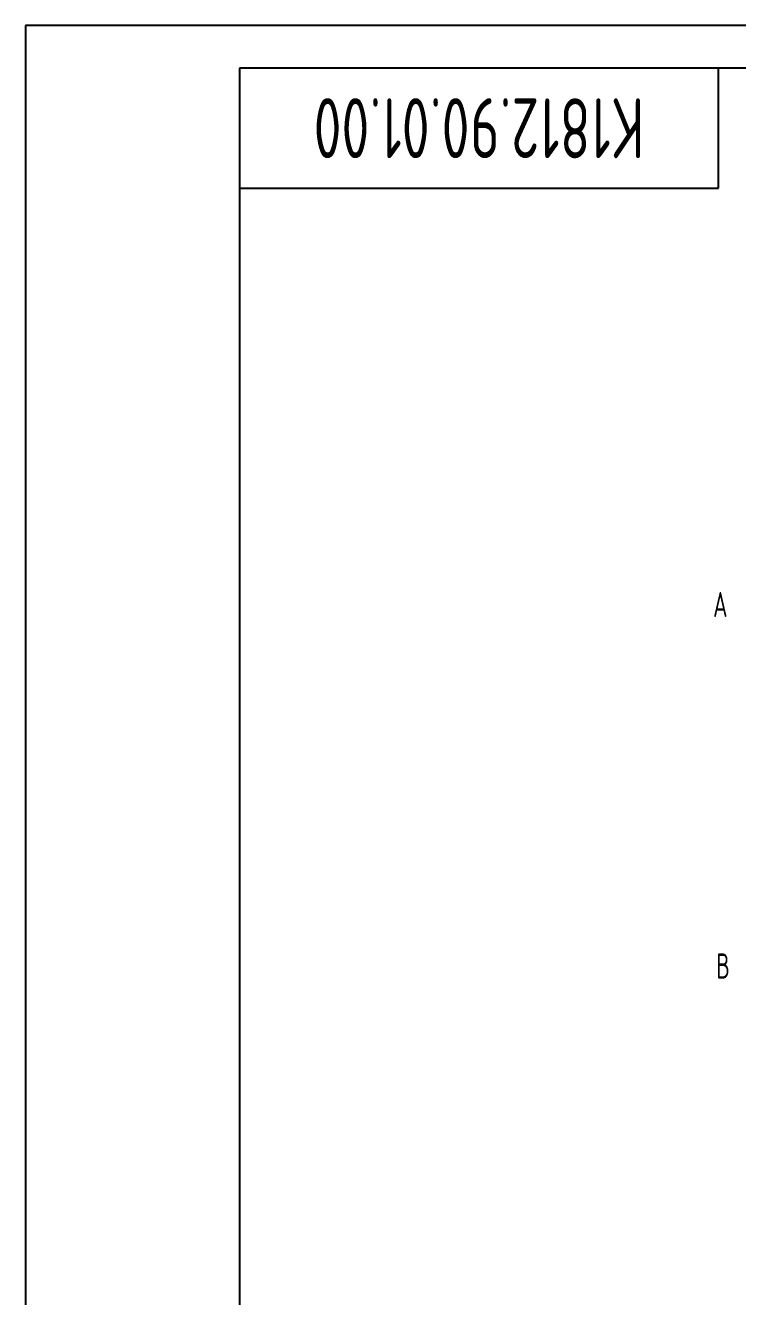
# Model space of a CAD drawing. Header units: millimetres. Extents: x 87 to 10587, y 0 to 7425.
# Drawn here: x 87 to 2167, y 3712 to 7425 of the extents above; entities that cross this region are included whole.
import ezdxf
from ezdxf.enums import TextEntityAlignment as Align

# ---------------------------------------------------------------- set-up
doc = ezdxf.new("R2010")
doc.units = ezdxf.units.MM
doc.header["$LTSCALE"] = 250
doc.linetypes.add('F', pattern=[0.75, 0.5, -0.25])
for name, color, linetype in [('01', 7, 'Continuous'), ('02', 1, 'Continuous'), ('04', 2, 'F'), ('11', 3, 'Continuous')]:
    doc.layers.add(name, color=color, linetype=linetype)
doc.styles.get("Standard").update_dxf_attribs({"font": 'isocp', "width": 0.707, "bigfont": 'intecad.shx'})

# ---------------------------------------------------------------- blocks, each defined once
blk = doc.blocks.new('*U109', base_point=(251.96, 168.31))
at = {"layer": '01'}
for p, q in [((251.96, 168.31), (251.96, 182.31)), ((195.96, 168.31), (251.96, 168.31))]:
    blk.add_line(p, q, dxfattribs=at)
blk = doc.blocks.new('*U110')
at = {"layer": '04'}
blk.add_blockref('*U109', (0, 0), dxfattribs=at)
blk = doc.blocks.new('*U111')
at = {"layer": '01'}
for points in [[(415, 292), (25, 292)], [(25, 292), (25, 5)]]:
    blk.add_lwpolyline(points, dxfattribs=at)
at = {"layer": '02'}
for points in [[(420, 297), (0, 297)], [(0, 297), (0, 0)]]:
    blk.add_lwpolyline(points, dxfattribs=at)

msp = doc.modelspace()

# ---------------------------------------------------------------- block references
at = {"layer": '11', "xscale": 25, "yscale": 25, "zscale": 25}
msp.add_blockref('*U111', (86.857, 0), dxfattribs=at)
at = {"layer": '11', "xscale": 25, "yscale": 25}
msp.add_blockref('*U110', (2111.857, 6950), dxfattribs=at)

# ---------------------------------------------------------------- texts
at = {"layer": '11', "width": 0.693676}
msp.add_text('K1812.90.01.00', height=175, rotation=180, dxfattribs=at).set_placement((1894.959, 7212.5), (928.755, 7212.5), align=Align.FIT)
at = {"layer": '11', "width": 0.707}
for s, p in [('A', (2095.674, 5675.133)), ('B', (2104.846, 4619.267))]:
    msp.add_text(s, height=73.5, dxfattribs=at).set_placement(p, align=Align.BOTTOM_LEFT)

doc.saveas('drawing.dxf')
